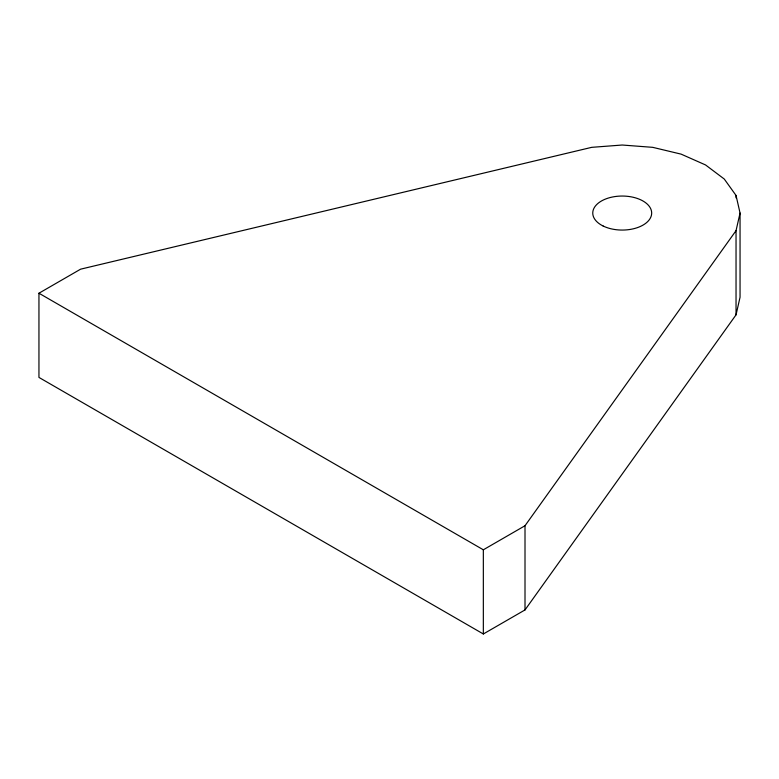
<?xml version="1.0" encoding="UTF-8"?>
<svg xmlns="http://www.w3.org/2000/svg" width="779" height="779" viewBox="0 0 779 779"><rect width="100%" height="100%" fill="white"/><g stroke="black" fill="none" stroke-linecap="round" stroke-linejoin="round"><path stroke-width="1.17" d="M736.038 314.843L736.038 230.662L740.05 213.047L736.038 195.441L724.266 179.034L705.54 164.944L681.128 154.135L652.714 147.338L622.217 145.021L591.719 147.338L80.607 269.174L38.95 293.225L38.95 377.416L483.34 633.979L525.007 609.928L736.038 314.843L740.05 297.237L740.05 213.047M38.95 293.225L483.34 549.799L525.007 525.737L736.038 230.662M736.038 195.441L736.038 197.847M525.007 525.737L525.007 609.928M483.34 549.799L483.34 633.979M603.18 226.037A29.456 17.011 0 0 0 651.205 216.075A29.456 17.011 0 0 0 612.255 197.048A29.456 17.011 0 0 0 603.18 226.037"/></g></svg>
